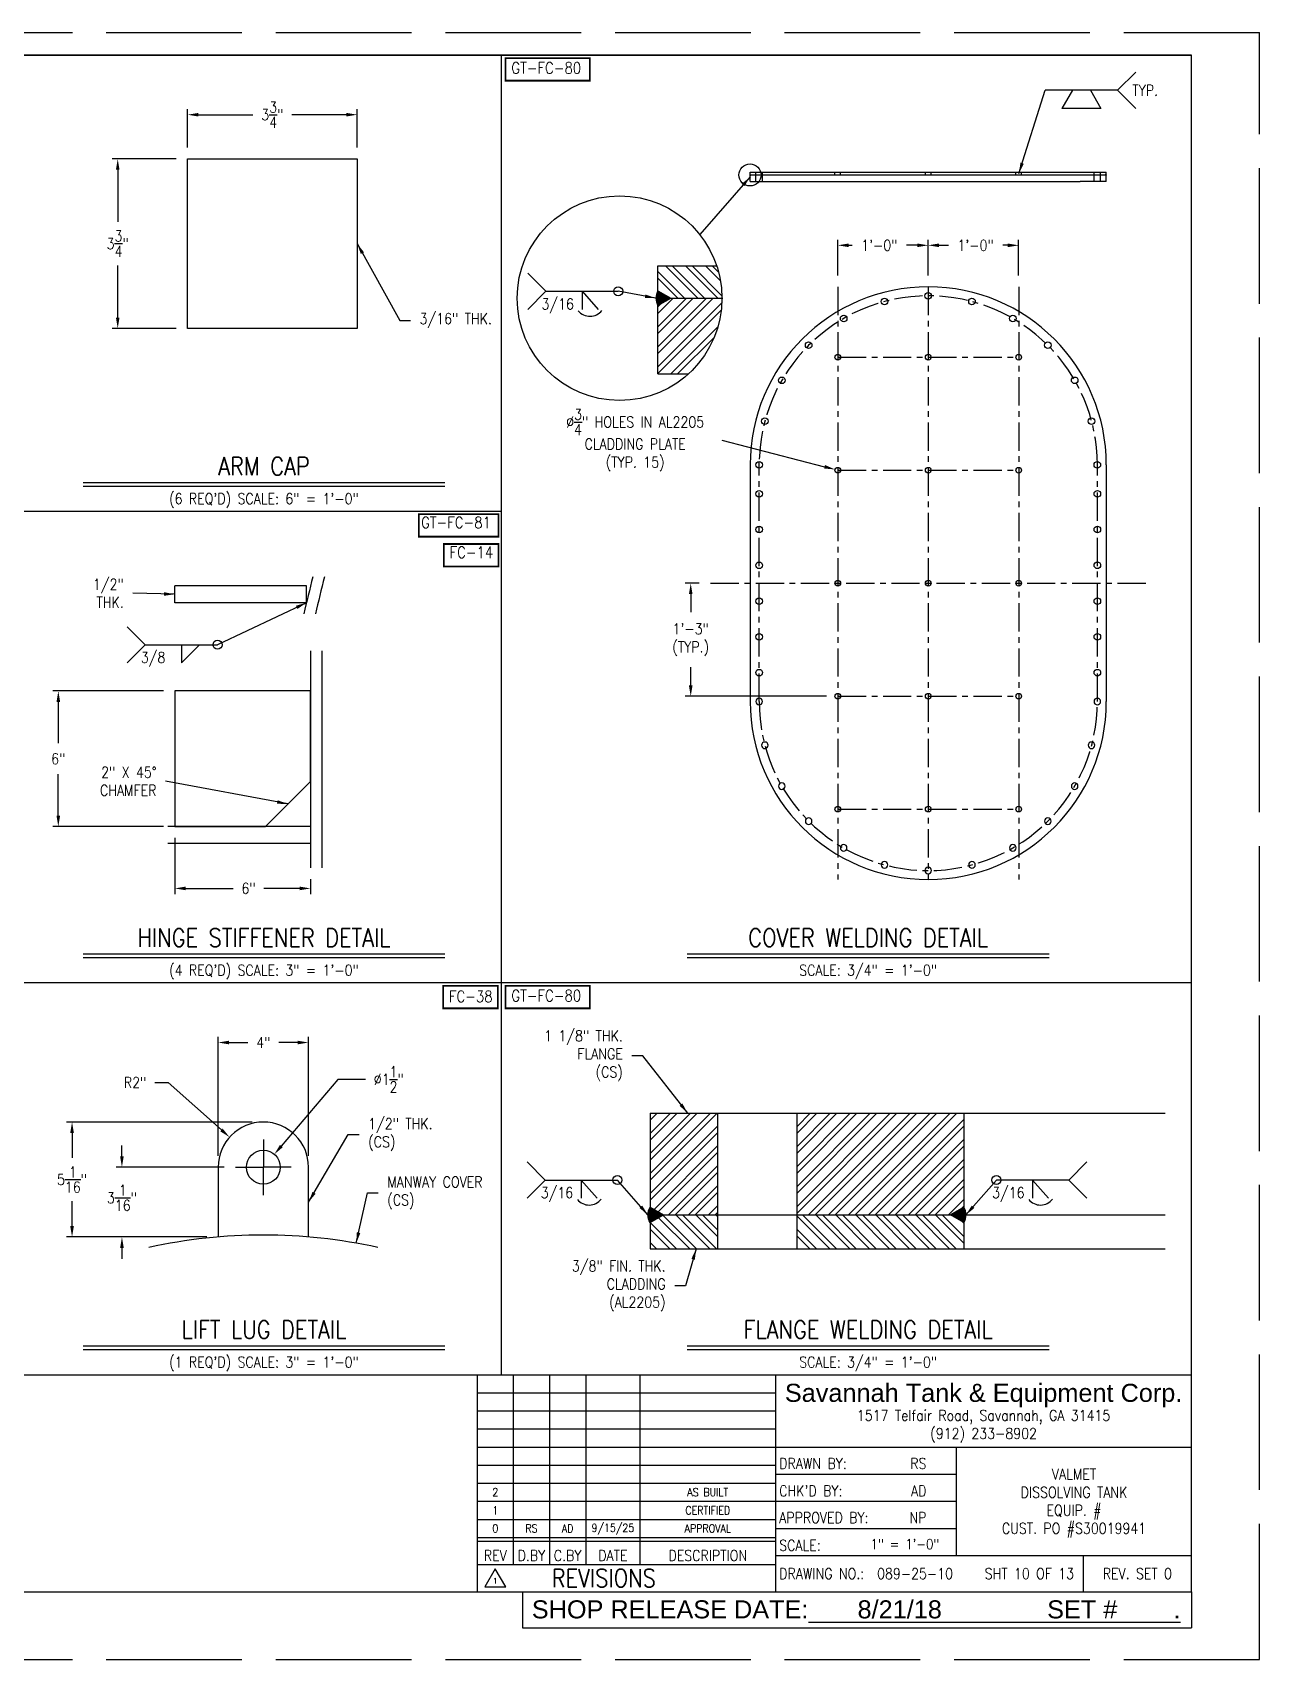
# Model space of a CAD drawing. Extents: x -189 to 279, y 9 to 246.
# Drawn here: x 116.2 to 279, y 9 to 225 of the extents above; entities that cross this region are included whole.
import ezdxf
from ezdxf.enums import TextEntityAlignment as Align

# ---------------------------------------------------------------- set-up
doc = ezdxf.new("R2010")
doc.units = 0
doc.header["$LTSCALE"] = 3
doc.header["$MEASUREMENT"] = 0
doc.header["$PDMODE"] = 33
doc.header["$PDSIZE"] = -0.5
doc.linetypes.add('AM_ISO02W050', pattern=[7.5, 6, -1.5])
doc.linetypes.add('CENTER', pattern=[2, 1.25, -0.25, 0.25, -0.25])
doc.layers.get('0').update_dxf_attribs({"linetype": 'CONTINUOUS'})
doc.layers.get('Defpoints').update_dxf_attribs({"linetype": 'CONTINUOUS'})
for name, color, linetype in [('ARM', 3, 'CONTINUOUS'), ('CENTER', 5, 'CENTER'), ('COVER', 3, 'CONTINUOUS'), ('DIM', 1, 'CONTINUOUS'), ('EXTERNALS', 3, 'CONTINUOUS'), ('FLG', 2, 'CONTINUOUS'), ('muoto', 4, 'CONTINUOUS'), ('NECK', 242, 'CONTINUOUS'), ('PIVOT', 30, 'CONTINUOUS'), ('SHELL', 40, 'CONTINUOUS'), ('SHOP TAG', 11, 'CONTINUOUS'), ('TEXT', 4, 'CONTINUOUS')]:
    doc.layers.add(name, color=color, linetype=linetype)
doc.styles.add('ROMANS', font='ROMANS.shx', dxfattribs={"width": 0.85, "height": 1.44})
doc.styles.get("Standard").update_dxf_attribs({"font": 'sanss___.ttf'})
doc.dimstyles.get("Standard").update_dxf_attribs({"dimtxt": 0.18, "dimasz": 0.18, "dimexe": 0.18, "dimexo": 0.0625, "dimgap": 0.09, "dimtad": 0, "dimtih": 1, "dimtoh": 1, "dimdec": 4, "dimzin": 0, "dimdsep": 46, "dimtxsty": 'Standard', "dimcen": 0.09, "dimadec": 0, "dimazin": 0, "dimtfac": 1, "dimtdec": 4, "dimtofl": 0, "dimtmove": 0, "dimatfit": 3, "dimfxl": 1, "dimtolj": 1, "dimtzin": 0, "dimarcsym": 0})

# ---------------------------------------------------------------- blocks, each defined once
blk = doc.blocks.new('*D75')
at = {"layer": 'Defpoints', "color": 0, "transparency": 16777216}
for p in [(159.28, 214.09), (136.78, 208.22), (159.28, 208.22)]:
    blk.add_point(p, dxfattribs=at)
at = {"layer": 'DIM', "color": 0, "lineweight": -2, "transparency": 16777216}
for p, q in [((136.78, 209.72), (136.78, 214.84)), ((138.22, 214.09), (145.46, 214.09)), ((157.84, 214.09), (150.6, 214.09)), ((159.28, 209.72), (159.28, 214.84))]:
    blk.add_line(p, q, dxfattribs=at)
at = {"layer": 'DIM', "color": 0, "transparency": 16777216}
for points in [[(138.22, 214.33), (138.22, 213.85), (136.78, 214.09)], [(157.84, 214.33), (157.84, 213.85), (159.28, 214.09)]]:
    blk.add_solid(points, dxfattribs=at)
at = {"layer": 'DIM', "color": 0, "transparency": 16777216, "insert": (148.03, 214.09), "char_height": 1.44, "attachment_point": 5, "style": 'ROMANS'}
blk.add_mtext('\\A1;3{\\H1x;\\S3/4;}"', dxfattribs=at)
blk = doc.blocks.new('*D76')
at = {"layer": 'Defpoints', "color": 0, "transparency": 16777216}
for p in [(136.78, 208.22), (127.51, 185.72), (136.78, 185.72)]:
    blk.add_point(p, dxfattribs=at)
at = {"layer": 'DIM', "color": 0, "lineweight": -2, "transparency": 16777216}
for p, q in [((135.28, 208.22), (126.76, 208.22)), ((127.51, 206.78), (127.51, 199.85)), ((127.51, 187.16), (127.51, 194.09)), ((135.28, 185.72), (126.76, 185.72))]:
    blk.add_line(p, q, dxfattribs=at)
at = {"layer": 'DIM', "color": 0, "transparency": 16777216}
for points in [[(127.27, 206.78), (127.75, 206.78), (127.51, 208.22)], [(127.27, 187.16), (127.75, 187.16), (127.51, 185.72)]]:
    blk.add_solid(points, dxfattribs=at)
at = {"layer": 'DIM', "color": 0, "transparency": 16777216, "insert": (127.51, 196.97), "char_height": 1.44, "attachment_point": 5, "style": 'ROMANS'}
blk.add_mtext('\\A1;3{\\H1x;\\S3/4;}"', dxfattribs=at)
blk = doc.blocks.new('*D90')
at = {"layer": 'Defpoints', "color": 0, "transparency": 16777216}
for p in [(135.1, 119.58), (153.1, 114.09), (153.1, 111.37)]:
    blk.add_point(p, dxfattribs=at)
at = {"layer": 'DIM', "color": 0, "lineweight": -2, "transparency": 16777216}
for p, q in [((135.1, 118.08), (135.1, 110.62)), ((153.1, 112.59), (153.1, 110.62)), ((136.54, 111.37), (142.85, 111.37)), ((151.66, 111.37), (146.88, 111.37))]:
    blk.add_line(p, q, dxfattribs=at)
at = {"layer": 'DIM', "color": 0, "transparency": 16777216}
for points in [[(136.54, 111.61), (136.54, 111.13), (135.1, 111.37)], [(151.66, 111.61), (151.66, 111.13), (153.1, 111.37)]]:
    blk.add_solid(points, dxfattribs=at)
at = {"layer": 'DIM', "color": 0, "transparency": 16777216, "insert": (144.87, 111.37), "char_height": 1.44, "attachment_point": 5, "style": 'ROMANS'}
blk.add_mtext('\\A1;6"', dxfattribs=at)
blk = doc.blocks.new('*D91')
at = {"layer": 'Defpoints', "color": 0, "transparency": 16777216}
for p in [(135.1, 137.58), (119.63, 119.58), (135.1, 119.58)]:
    blk.add_point(p, dxfattribs=at)
at = {"layer": 'DIM', "color": 0, "lineweight": -2, "transparency": 16777216}
for p, q in [((133.6, 137.58), (118.88, 137.58)), ((119.63, 136.14), (119.63, 130.64)), ((119.63, 121.02), (119.63, 126.52)), ((133.6, 119.58), (118.88, 119.58))]:
    blk.add_line(p, q, dxfattribs=at)
at = {"layer": 'DIM', "color": 0, "transparency": 16777216}
for points in [[(119.39, 136.14), (119.87, 136.14), (119.63, 137.58)], [(119.39, 121.02), (119.87, 121.02), (119.63, 119.58)]]:
    blk.add_solid(points, dxfattribs=at)
at = {"layer": 'DIM', "color": 0, "transparency": 16777216, "insert": (119.63, 128.58), "char_height": 1.44, "attachment_point": 5, "style": 'ROMANS'}
blk.add_mtext('\\A1;6"', dxfattribs=at)
blk = doc.blocks.new('*U120')
at = {"layer": 'COVER'}
blk.add_circle((0, 0), 0.438, dxfattribs=at)
blk = doc.blocks.new('*U121')
at = {"layer": 'COVER', "color": 0, "linetype": 'ByBlock', "lineweight": -2, "transparency": 16777216}
for p, rotation in [((-401.64, 371.43), 270.0000000000001), ((-407.45, 370.67), 285.0000000000001), ((-395.84, 370.67), 255.0000000000001), ((-412.86, 368.42), 300.0000000000001), ((-390.42, 368.42), 240.0000000000001), ((-417.51, 364.86), 314.9999999999999), ((-385.78, 364.86), 225.0000000000001), ((-421.07, 360.21), 329.9999999999999), ((-382.21, 360.21), 210.0000000000001), ((-423.32, 354.8), 344.9999999999999), ((-379.97, 354.8), 195.0000000000003), ((-379.21, 348.99), 180)]:
    blk.add_blockref('*U120', p, dxfattribs=dict(at, rotation=rotation))
blk.add_blockref('*U120', (-424.08, 348.99), dxfattribs=at)
blk = doc.blocks.new('*U122')
at = {"layer": 'COVER'}
blk.add_circle((0, 0), 0.438, dxfattribs=at)
blk = doc.blocks.new('*U123')
at = {"layer": 'COVER', "color": 0, "linetype": 'ByBlock', "lineweight": -2, "transparency": 16777216}
for p, rotation in [((-401.64, 371.43), 270.0000000000001), ((-407.45, 370.67), 285.0000000000001), ((-395.84, 370.67), 255.0000000000001), ((-412.86, 368.42), 300.0000000000001), ((-390.42, 368.42), 240.0000000000001), ((-417.51, 364.86), 314.9999999999999), ((-385.78, 364.86), 225.0000000000001), ((-421.07, 360.21), 329.9999999999999), ((-382.21, 360.21), 210.0000000000001), ((-423.32, 354.8), 344.9999999999999), ((-379.97, 354.8), 195.0000000000003), ((-379.21, 348.99), 180)]:
    blk.add_blockref('*U122', p, dxfattribs=dict(at, rotation=rotation))
blk.add_blockref('*U122', (-424.08, 348.99), dxfattribs=at)
blk = doc.blocks.new('*U125')
at = {"layer": 'COVER'}
blk.add_circle((0, 0), 0.375, dxfattribs=at)
blk = doc.blocks.new('*U126')
at = {"layer": 'CENTER', "color": 0, "linetype": 'ByBlock', "lineweight": -2, "transparency": 16777216}
for p in [(0, 0), (12, 0), (24, 0), (0, -15), (12, -15), (24, -15), (0, -30), (12, -30), (24, -30), (0, -45), (12, -45), (24, -45), (0, -60), (12, -60), (24, -60)]:
    blk.add_blockref('*U125', p, dxfattribs=at)
blk = doc.blocks.new('*D131')
at = {"layer": 'Defpoints', "color": 0, "transparency": 16777216}
for p in [(222.69, 166.99), (223.42, 166.8)]:
    blk.add_point(p, dxfattribs=at)
at = {"layer": 'DIM', "color": 0, "lineweight": -2, "transparency": 16777216}
blk.add_line((207.65, 170.89), (221.3, 167.35), dxfattribs=at)
at = {"layer": 'DIM', "color": 0, "transparency": 16777216}
blk.add_solid([(221.36, 167.58), (221.24, 167.12), (222.69, 166.99)], dxfattribs=at)
at = {"layer": 'DIM', "color": 0, "transparency": 16777216, "insert": (196.17, 170.89), "char_height": 1.44, "attachment_point": 5, "style": 'ROMANS'}
blk.add_mtext('\\A1;∅{\\H1x;\\S3/4;}" HOLES IN AL2205\\PCLADDING PLATE\\P(TYP. 15)', dxfattribs=at)
blk = doc.blocks.new('*D132')
at = {"layer": 'Defpoints', "color": 0, "transparency": 16777216}
for p in [(206.17, 151.89), (203.54, 136.89), (223.05, 136.89)]:
    blk.add_point(p, dxfattribs=at)
at = {"layer": 'DIM', "color": 0, "lineweight": -2, "transparency": 16777216}
for p, q in [((204.67, 151.89), (202.79, 151.89)), ((203.54, 150.45), (203.54, 148.03)), ((203.54, 138.33), (203.54, 140.76)), ((221.55, 136.89), (202.79, 136.89))]:
    blk.add_line(p, q, dxfattribs=at)
at = {"layer": 'DIM', "color": 0, "transparency": 16777216}
for points in [[(203.3, 150.45), (203.78, 150.45), (203.54, 151.89)], [(203.3, 138.33), (203.78, 138.33), (203.54, 136.89)]]:
    blk.add_solid(points, dxfattribs=at)
at = {"layer": 'DIM', "color": 0, "transparency": 16777216, "insert": (203.54, 144.39), "char_height": 1.44, "attachment_point": 5, "style": 'ROMANS'}
blk.add_mtext('\\A1;1\'-3"\\P(TYP.)', dxfattribs=at)
blk = doc.blocks.new('*D133')
at = {"layer": 'Defpoints', "color": 0, "transparency": 16777216}
for p in [(223.05, 196.75), (223.05, 191.24), (235.05, 191.24)]:
    blk.add_point(p, dxfattribs=at)
at = {"layer": 'DIM', "color": 0, "lineweight": -2, "transparency": 16777216}
for p, q in [((223.05, 192.74), (223.05, 197.5)), ((224.49, 196.75), (224.98, 196.75)), ((233.61, 196.75), (232.16, 196.75)), ((235.05, 192.74), (235.05, 197.5))]:
    blk.add_line(p, q, dxfattribs=at)
at = {"layer": 'DIM', "color": 0, "transparency": 16777216}
for points in [[(224.49, 196.99), (224.49, 196.51), (223.05, 196.75)], [(233.61, 196.99), (233.61, 196.51), (235.05, 196.75)]]:
    blk.add_solid(points, dxfattribs=at)
at = {"layer": 'DIM', "color": 0, "transparency": 16777216, "insert": (228.57, 196.75), "char_height": 1.44, "attachment_point": 5, "style": 'ROMANS'}
blk.add_mtext('\\A1;1\'-0"', dxfattribs=at)
blk = doc.blocks.new('*D134')
at = {"layer": 'Defpoints', "color": 0, "transparency": 16777216}
for p in [(247.05, 196.75), (235.05, 191.24), (247.05, 191.24)]:
    blk.add_point(p, dxfattribs=at)
at = {"layer": 'DIM', "color": 0, "lineweight": -2, "transparency": 16777216}
for p, q in [((235.05, 192.74), (235.05, 197.5)), ((236.49, 196.75), (237.75, 196.75)), ((245.61, 196.75), (244.93, 196.75)), ((247.05, 192.74), (247.05, 197.5))]:
    blk.add_line(p, q, dxfattribs=at)
at = {"layer": 'DIM', "color": 0, "transparency": 16777216}
for points in [[(236.49, 196.99), (236.49, 196.51), (235.05, 196.75)], [(245.61, 196.99), (245.61, 196.51), (247.05, 196.75)]]:
    blk.add_solid(points, dxfattribs=at)
at = {"layer": 'DIM', "color": 0, "transparency": 16777216, "insert": (241.34, 196.75), "char_height": 1.44, "attachment_point": 5, "style": 'ROMANS'}
blk.add_mtext('\\A1;1\'-0"', dxfattribs=at)
blk = doc.blocks.new('A$Cf12acc7c')
at = {"layer": 'DIM'}
h = blk.add_hatch(color=256, dxfattribs=at)
h.dxf.hatch_style = 1
h.paths.add_polyline_path([(0, -0.29, 0.278334), (0, -0.46)])
h = blk.add_hatch(color=256, dxfattribs=at)
h.dxf.hatch_style = 1
h.paths.add_polyline_path([(0, -0.29), (0, -0.375), (0.147, -0.375)])
h.paths.add_polyline_path([(0.147, -0.375), (0, -0.375), (0, -0.46)])
for p in [(0, -0.29), (0, -0.46)]:
    blk.add_line(p, (0.147, -0.375), dxfattribs=at)
blk.add_arc((0.141, -0.375), 0.164, 148.8926, 211.1074, dxfattribs=at)
blk = doc.blocks.new('*D146')
at = {"layer": 'Defpoints', "color": 0, "transparency": 16777216}
for p in [(152.83, 90.91), (140.83, 74.35), (152.83, 74.35)]:
    blk.add_point(p, dxfattribs=at)
at = {"layer": 'DIM', "color": 0, "lineweight": -2, "transparency": 16777216}
for p, q in [((140.83, 75.85), (140.83, 91.66)), ((142.27, 90.91), (144.79, 90.91)), ((151.39, 90.91), (148.88, 90.91)), ((152.83, 75.85), (152.83, 91.66))]:
    blk.add_line(p, q, dxfattribs=at)
at = {"layer": 'DIM', "color": 0, "transparency": 16777216}
for points in [[(142.27, 91.15), (142.27, 90.67), (140.83, 90.91)], [(151.39, 91.15), (151.39, 90.67), (152.83, 90.91)]]:
    blk.add_solid(points, dxfattribs=at)
at = {"layer": 'DIM', "color": 0, "transparency": 16777216, "insert": (146.83, 90.91), "char_height": 1.44, "attachment_point": 5, "style": 'ROMANS'}
blk.add_mtext('\\A1;4"', dxfattribs=at)
blk = doc.blocks.new('*D147')
at = {"layer": 'Defpoints', "color": 0, "transparency": 16777216}
for p in [(146.83, 80.35), (121.45, 65.09), (140.83, 65.09)]:
    blk.add_point(p, dxfattribs=at)
at = {"layer": 'DIM', "color": 0, "lineweight": -2, "transparency": 16777216}
for p, q in [((145.33, 80.35), (120.7, 80.35)), ((121.45, 78.91), (121.45, 75.6)), ((121.45, 66.53), (121.45, 69.84)), ((139.33, 65.09), (120.7, 65.09))]:
    blk.add_line(p, q, dxfattribs=at)
at = {"layer": 'DIM', "color": 0, "transparency": 16777216}
for points in [[(121.21, 78.91), (121.69, 78.91), (121.45, 80.35)], [(121.21, 66.53), (121.69, 66.53), (121.45, 65.09)]]:
    blk.add_solid(points, dxfattribs=at)
at = {"layer": 'DIM', "color": 0, "transparency": 16777216, "insert": (121.45, 72.72), "char_height": 1.44, "attachment_point": 5, "style": 'ROMANS'}
blk.add_mtext('\\A1;5{\\H1x;\\S1/16;}"', dxfattribs=at)
blk = doc.blocks.new('*D148')
at = {"layer": 'Defpoints', "color": 0, "transparency": 16777216}
for p in [(128.07, 74.35), (143.14, 74.35), (140.83, 65.09)]:
    blk.add_point(p, dxfattribs=at)
at = {"layer": 'DIM', "color": 0, "lineweight": -2, "transparency": 16777216}
for p, q in [((128.07, 75.79), (128.07, 77.23)), ((141.64, 74.35), (127.32, 74.35)), ((139.33, 65.09), (127.32, 65.09)), ((128.07, 63.65), (128.07, 62.21))]:
    blk.add_line(p, q, dxfattribs=at)
at = {"layer": 'DIM', "color": 0, "transparency": 16777216}
for points in [[(127.83, 75.79), (128.31, 75.79), (128.07, 74.35)], [(127.83, 63.65), (128.31, 63.65), (128.07, 65.09)]]:
    blk.add_solid(points, dxfattribs=at)
at = {"layer": 'DIM', "color": 0, "transparency": 16777216, "insert": (128.07, 70.29), "char_height": 1.44, "attachment_point": 5, "style": 'ROMANS'}
blk.add_mtext('\\A1;3{\\H1x;\\S1/16;}"', dxfattribs=at)
blk = doc.blocks.new('*D149')
at = {"layer": 'Defpoints', "color": 0, "transparency": 16777216}
for p in [(148.29, 76.06), (145.38, 72.63)]:
    blk.add_point(p, dxfattribs=at)
at = {"layer": 'DIM', "color": 0, "lineweight": -2, "transparency": 16777216}
for p, q in [((156.73, 86.02), (149.22, 77.16)), ((160.38, 86.02), (156.73, 86.02))]:
    blk.add_line(p, q, dxfattribs=at)
at = {"layer": 'DIM', "color": 0, "transparency": 16777216}
blk.add_solid([(149.04, 77.32), (149.4, 77.01), (148.29, 76.06)], dxfattribs=at)
at = {"layer": 'DIM', "color": 0, "transparency": 16777216, "insert": (163.48, 86.02), "char_height": 1.44, "attachment_point": 5, "style": 'ROMANS'}
blk.add_mtext('\\A1;∅1{\\H1x;\\S1/2;}"', dxfattribs=at)
blk = doc.blocks.new('*D150')
at = {"layer": 'Defpoints', "color": 0, "transparency": 16777216}
for p in [(142.35, 78.34), (146.83, 74.35)]:
    blk.add_point(p, dxfattribs=at)
at = {"layer": 'DIM', "color": 0, "lineweight": -2, "transparency": 16777216}
for p, q in [((132.44, 85.6), (134.2, 85.6)), ((134.2, 85.6), (141.28, 79.3))]:
    blk.add_line(p, q, dxfattribs=at)
at = {"layer": 'DIM', "color": 0, "transparency": 16777216}
blk.add_solid([(141.44, 79.48), (141.12, 79.12), (142.35, 78.34)], dxfattribs=at)
at = {"layer": 'DIM', "color": 0, "transparency": 16777216, "insert": (129.82, 85.6), "char_height": 1.44, "attachment_point": 5, "style": 'ROMANS'}
blk.add_mtext('\\A1;R2"', dxfattribs=at)

msp = doc.modelspace()

# ---------------------------------------------------------------- hatches: boundary and pattern name
at = {"layer": 'DIM'}
h = msp.add_hatch(color=256, dxfattribs=at)
h.dxf.hatch_style = 1
h.paths.add_polyline_path([(211.42941, 206.17369, 0.278334159), (211.42941, 206.004)])
h = msp.add_hatch(color=256, dxfattribs=at)
h.dxf.hatch_style = 1
h.paths.add_polyline_path([(211.42941, 206.17369), (211.42941, 206.08885), (211.57675, 206.08885)])
h.paths.add_polyline_path([(211.57675, 206.08885), (211.42941, 206.08885), (211.42941, 206.004)])
h = msp.add_hatch(color=256, dxfattribs=at)
h.dxf.hatch_style = 1
h.paths.add_polyline_path([(258.67941, 206.17369), (258.67941, 206.08885), (258.53206, 206.08885)])
h.paths.add_polyline_path([(258.53206, 206.08885), (258.67941, 206.08885), (258.67941, 206.004)])
h = msp.add_hatch(color=256, dxfattribs=at)
h.dxf.hatch_style = 1
h.paths.add_polyline_path([(258.67941, 206.17369, -0.278334159), (258.67941, 206.004)])
h = msp.add_hatch(dxfattribs=at)
h.set_pattern_fill('ANSI32', color=256, scale=5, angle=270)
h.paths.add_polyline_path([(206.98926, 194.03244), (199.1884, 194.03244), (199.1884, 190.70222), (200.87958, 189.72838), (207.68919, 189.72838, 0.080779153)])
h = msp.add_hatch(color=256, dxfattribs=at)
h.dxf.hatch_style = 1
h.paths.add_polyline_path([(199.1884, 190.70222, 0.278334159), (199.1884, 188.75454)])
h = msp.add_hatch(color=256, dxfattribs=at)
h.dxf.hatch_style = 1
h.paths.add_polyline_path([(199.1884, 190.70222), (199.1884, 189.72838), (200.87958, 189.72838)])
h.paths.add_polyline_path([(200.87958, 189.72838), (199.1884, 189.72838), (199.1884, 188.75454)])
h = msp.add_hatch(dxfattribs=at)
h.set_pattern_fill('ANSI32', color=256, scale=5)
h.paths.add_polyline_path([(207.68919, 189.72838), (200.87958, 189.72838), (199.1884, 188.75454), (199.1884, 179.68556), (203.25191, 179.68556, 0.211075432)])
h = msp.add_hatch(dxfattribs=at)
h.set_pattern_fill('ANSI32', color=256, scale=5)
h.paths.add_polyline_path([(207.14591, 81.51894), (198.14859, 81.51894), (198.14859, 69.03711), (199.91676, 68.01894), (207.14591, 68.01894)])
h.paths.add_polyline_path([(239.77359, 68.01894), (239.77359, 81.51894), (217.64591, 81.51894), (217.64591, 68.01894)])
h = msp.add_hatch(dxfattribs=at)
h.set_pattern_fill('ANSI32', color=256, scale=5, angle=270)
h.paths.add_polyline_path([(199.91676, 68.01894), (198.14859, 67.00077), (198.14859, 63.51894), (207.14591, 63.51894), (207.14591, 68.01894)])
h.paths.add_polyline_path([(217.64591, 68.01894), (217.64591, 63.51894), (239.77359, 63.51894), (239.77359, 68.01894)])

# ---------------------------------------------------------------- linework, layer by layer
for p, q in [((-6, 222), (270, 222)), ((270, 222), (18, 222)), ((178.42224, 46.8), (178.42224, 222)), ((270, 18), (270, 222)), ((178.42224, 161.42967), (114, 161.42967)), ((270, 98.8269), (114, 98.8269)), ((114, 46.8), (270, 46.8)), ((175.20871, 46.8), (175.20871, 18)), ((180.00871, 21.6), (180.00871, 46.8)), ((184.80871, 46.8), (184.80871, 21.6)), ((189.60871, 46.8), (189.60871, 21.6)), ((196.80871, 46.8), (196.80871, 21.6)), ((214.8, 46.8), (214.8, 18)), ((175.20871, 44.4), (214.8, 44.4)), ((175.20871, 42), (214.8, 42)), ((175.20871, 39.6), (214.8, 39.6)), ((175.20871, 37.2), (270, 37.2)), ((238.8, 22.8), (238.8, 37.2)), ((175.20871, 34.8), (214.8, 34.8)), ((214.8, 33.6), (238.8, 33.6)), ((175.20871, 32.4), (214.8, 32.4)), ((175.20871, 30), (238.8, 30)), ((175.20871, 27.6), (214.8, 27.6)), ((214.8, 26.4), (238.8, 26.4)), ((175.20871, 25.2), (214.8, 25.2)), ((175.20871, 24.72), (214.8, 24.72)), ((214.8, 22.8), (270, 22.8)), ((255.6, 22.8), (255.6, 18)), ((175.20871, 21.6), (214.8, 21.6)), ((-6, 18), (270, 18))]:
    msp.add_line(p, q)
at = {"layer": 'ARM'}
for p, q in [((136.78037, 208.22308), (159.28037, 208.22308)), ((136.78037, 185.72308), (136.78037, 208.22308)), ((159.28037, 208.22308), (159.28037, 185.72308)), ((159.28037, 185.72308), (136.78037, 185.72308))]:
    msp.add_line(p, q, dxfattribs=at)
at = {"layer": 'CENTER'}
for p, q in [((223.05441, 191.23557), (223.05441, 112.54807)), ((235.05441, 191.23557), (235.05441, 112.54807)), ((247.05441, 191.23557), (247.05441, 112.54807)), ((223.05441, 181.89182), (247.05441, 181.89182)), ((212.61691, 136.17307), (212.61691, 168.04807)), ((223.05441, 166.89182), (247.05441, 166.89182)), ((257.49191, 136.17307), (257.49191, 168.04807)), ((206.16663, 151.89182), (263.94218, 151.89182)), ((223.05441, 136.89182), (247.05441, 136.89182)), ((223.05441, 121.89182), (247.05441, 121.89182)), ((146.83335, 78.03891), (146.83335, 74.34862)), ((143.14306, 74.34862), (146.83335, 74.34862)), ((150.52363, 74.34862), (146.83335, 74.34862)), ((146.83335, 70.65834), (146.83335, 74.34862))]:
    msp.add_line(p, q, dxfattribs=at)
for centre, start, end in [((235.05441, 167.61057), 0, 180), ((235.05441, 136.17307), 180, 0)]:
    msp.add_arc(centre, 22.4375, start, end, dxfattribs=at)
at = {"layer": 'COVER'}
for p, q in [((212.17918, 205.21385), (212.17918, 206.46385)), ((213.05418, 205.21385), (213.05418, 206.46385)), ((257.05463, 205.21385), (257.05463, 206.46385)), ((257.92963, 205.21385), (257.92963, 206.46385)), ((211.42941, 167.61057), (211.42941, 136.17307)), ((258.67941, 167.61057), (258.67941, 136.17307)), ((207.14591, 63.51894), (207.14591, 81.51894)), ((217.64591, 63.51894), (217.64591, 81.51894))]:
    msp.add_line(p, q, dxfattribs=at)
for centre in [(212.61691, 163.76682), (257.49191, 163.76682), (212.61691, 159.01682), (257.49191, 159.01682), (212.61691, 154.26682), (257.49191, 154.26682), (212.61691, 149.51682), (257.49191, 149.51682), (212.61691, 144.76682), (257.49191, 144.76682), (212.61691, 140.01682), (257.49191, 140.01682)]:
    msp.add_circle(centre, 0.4375, dxfattribs=at)
for centre, radius, start, end in [((235.05441, 167.61057), 23.625, 0, 180), ((235.05441, 136.17307), 23.625, 180, 0), ((146.83335, -5.52638), 70.875, 77.6319868, 102.3680132)]:
    msp.add_arc(centre, radius, start, end, dxfattribs=at)
at = {"layer": 'Defpoints', "linetype": 'AM_ISO02W050'}
for p, q in [((-9, 225), (279, 225)), ((279, 9), (279, 225)), ((-9, 9), (279, 9))]:
    msp.add_line(p, q, dxfattribs=at)
at = {"layer": 'DIM'}
for p, q in [((262.57782, 219.73026), (260.17782, 217.33026)), ((260.17782, 217.33026), (250.57782, 217.33026)), ((254.17782, 217.33026), (252.79218, 214.93026)), ((256.57782, 217.33026), (257.96346, 214.93026)), ((262.57782, 214.93026), (260.17782, 217.33026)), ((257.96346, 214.93026), (252.79218, 214.93026)), ((211.42941, 206.17369), (211.57675, 206.08885)), ((211.42941, 206.004), (211.57675, 206.08885)), ((258.67941, 206.17369), (258.53206, 206.08885)), ((258.67941, 206.004), (258.53206, 206.08885)), ((184.31599, 190.64116), (181.91599, 193.04116)), ((184.31599, 190.64116), (181.91599, 188.24116)), ((184.31599, 190.64116), (193.91599, 190.64116)), ((189.11599, 190.64116), (189.11599, 188.24116)), ((189.11599, 190.64116), (191.24413, 188.24116)), ((199.1884, 190.70222), (200.87958, 189.72838)), ((199.1884, 188.75454), (200.87958, 189.72838)), ((122.91951, 165.26967), (170.91951, 165.26967)), ((122.91951, 164.78967), (170.91951, 164.78967)), ((131.15253, 143.71552), (128.75253, 146.11552)), ((131.15253, 143.71552), (128.75253, 141.31552)), ((131.15253, 143.71552), (140.75253, 143.71552)), ((135.95253, 143.71552), (135.95253, 141.31552)), ((135.95253, 141.31552), (138.35253, 143.71552)), ((122.91951, 102.6669), (170.91951, 102.6669)), ((122.91951, 102.1869), (170.91951, 102.1869)), ((203.08734, 102.6669), (251.08734, 102.6669)), ((203.08734, 102.1869), (251.08734, 102.1869)), ((184.21705, 72.64765), (181.81705, 75.04765)), ((253.70514, 72.64765), (256.10514, 75.04765)), ((184.21705, 72.64765), (181.81705, 70.24765)), ((184.21705, 72.64765), (193.81705, 72.64765)), ((189.01705, 72.64765), (189.01705, 70.24765)), ((189.01705, 72.64765), (191.14519, 70.24765)), ((253.70514, 72.64765), (244.10514, 72.64765)), ((248.90514, 72.64765), (248.90514, 70.24765)), ((248.90514, 72.64765), (251.03328, 70.24765)), ((253.70514, 72.64765), (256.10514, 70.24765)), ((122.91951, 50.64), (170.91951, 50.64)), ((122.91951, 50.16), (170.91951, 50.16)), ((203.08734, 50.64), (251.08734, 50.64)), ((203.08734, 50.16), (251.08734, 50.16))]:
    msp.add_line(p, q, dxfattribs=at)
for centre, radius in [((211.40579, 206.08885), 1.46197), ((194.10567, 189.72838), 13.58351), ((193.91599, 190.64116), 0.6), ((140.75253, 143.71552), 0.6), ((193.81705, 72.64765), 0.6), ((244.10514, 72.64765), 0.6)]:
    msp.add_circle(centre, radius, dxfattribs=at)
for centre, radius, start, end in [((211.57002, 206.08885), 0.16423, 148.892597, 211.107403), ((258.53879, 206.08885), 0.16423, 328.892597, 31.107403), ((200.80228, 189.72838), 1.88493, 148.892597, 211.107403), ((190.15879, 189.35119), 2.02252, 219.9204536, 321.7434824), ((190.05985, 71.35769), 2.02252, 219.9204536, 321.7434824), ((249.94794, 71.35769), 2.02252, 219.9204536, 321.7434824)]:
    msp.add_arc(centre, radius, start, end, dxfattribs=at)
at = {"layer": 'EXTERNALS'}
for p, q in [((135.10129, 149.29833), (135.10129, 151.54833)), ((152.55315, 151.54833), (135.10129, 151.54833)), ((152.55315, 149.29833), (152.55315, 151.54833)), ((152.55315, 149.29833), (135.10129, 149.29833)), ((135.10129, 137.57876), (135.10129, 119.57876)), ((153.10129, 137.57876), (135.10129, 137.57876)), ((153.10129, 125.57876), (153.10129, 137.57876)), ((147.10129, 119.57876), (153.10129, 125.57876)), ((135.10129, 119.57876), (147.10129, 119.57876)), ((140.83335, 74.34862), (140.83335, 65.0942)), ((152.83335, 65.0942), (152.83335, 74.34862))]:
    msp.add_line(p, q, dxfattribs=at)
msp.add_circle((146.83335, 74.34862), 2.25, dxfattribs=at)
msp.add_arc((146.83335, 74.34862), 6, 0, 180, dxfattribs=at)
at = {"layer": 'FLG'}
for p, q in [((211.42941, 205.21385), (211.42941, 206.46385)), ((211.42941, 205.21385), (214.89816, 205.21385)), ((214.89816, 205.21385), (255.21066, 205.21385)), ((258.67941, 205.21385), (255.21066, 205.21385)), ((258.67941, 205.21385), (258.67941, 206.46385)), ((199.1884, 179.68556), (199.1884, 194.03244)), ((199.1884, 194.03244), (206.98926, 194.03244)), ((199.1884, 189.72838), (207.79397, 189.72838)), ((199.1884, 179.68556), (203.25191, 179.68556)), ((198.14859, 81.51894), (239.77359, 81.51894)), ((198.14859, 81.51894), (198.14859, 63.51894)), ((239.77359, 81.51894), (239.77359, 63.51894)), ((198.14859, 68.01894), (239.77359, 68.01894))]:
    msp.add_line(p, q, dxfattribs=at)
at = {"layer": 'muoto'}
for p, q in [((211.42941, 206.46385), (258.67941, 206.46385)), ((211.42941, 206.46385), (258.67941, 206.46385)), ((211.42941, 206.08885), (258.67941, 206.08885)), ((222.67941, 206.08885), (222.67941, 206.46385)), ((223.42941, 206.08885), (223.42941, 206.46385)), ((234.67941, 206.08885), (234.67941, 206.46385)), ((235.42941, 206.08885), (235.42941, 206.46385)), ((246.67941, 206.08885), (246.67941, 206.46385)), ((247.42941, 206.08885), (247.42941, 206.46385)), ((198.14859, 63.51894), (266.48667, 63.51894))]:
    msp.add_line(p, q, dxfattribs=at)
at = {"layer": 'NECK'}
for p, q in [((239.77359, 81.51894), (266.48667, 81.51894)), ((239.77359, 68.01894), (266.48667, 68.01894))]:
    msp.add_line(p, q, dxfattribs=at)
at = {"layer": 'PIVOT'}
for p, q in [((153.10129, 119.57876), (134.15203, 119.57876)), ((153.10129, 117.32876), (134.15203, 117.32876))]:
    msp.add_line(p, q, dxfattribs=at)
at = {"layer": 'SHELL'}
for p, q in [((153.10129, 142.92762), (153.10129, 114.09054)), ((154.60129, 142.92762), (154.60129, 114.09054))]:
    msp.add_line(p, q, dxfattribs=at)
for radius, start, end in [(434.39233, 165.9948234, 166.6637356), (432.89233, 165.945299, 166.616667)]:
    msp.add_arc((574.87443, 47.60551), radius, start, end, dxfattribs=at)
at = {"layer": 'SHOP TAG'}
for p, q in [((181.2, 18), (181.2, 13.2)), ((270, 18), (270, 13.2)), ((181.2, 13.2), (270, 13.2))]:
    msp.add_line(p, q, dxfattribs=at)
at = {"layer": 'TEXT'}
for p, q in [((177.60871, 21.05037), (176.22307, 18.65037)), ((178.99436, 18.65037), (177.60871, 21.05037)), ((176.22307, 18.65037), (178.99436, 18.65037))]:
    msp.add_line(p, q, dxfattribs=at)
at = {"layer": 'TEXT', "const_width": 0.24}
for points in [[(178.97315, 221.59622), (178.97315, 218.61953), (190.16316, 218.61953), (190.16316, 221.59622)], [(167.45589, 161.04699), (167.45589, 158.0703), (178.04112, 158.0703), (178.04112, 161.04699)], [(170.77671, 157.08739), (170.77671, 154.1107), (178.04112, 154.1107), (178.04112, 157.08739)], [(170.69266, 98.42311), (170.69266, 95.44643), (177.95707, 95.44643), (177.95707, 98.42311)], [(178.97315, 98.42311), (178.97315, 95.44643), (190.16316, 95.44643), (190.16316, 98.42311)]]:
    msp.add_lwpolyline(points, close=True, dxfattribs=at)

# ---------------------------------------------------------------- block references
at = {"layer": 'CENTER'}
msp.add_blockref('*U126', (223.05441, 181.89182), dxfattribs=at)
at = {"layer": 'COVER'}
msp.add_blockref('*U121', (636.69731, -181.38185), dxfattribs=at)
at = {"layer": 'COVER', "xscale": -1, "rotation": 180}
msp.add_blockref('*U123', (636.69731, 485.16549), dxfattribs=at)
at = {"layer": 'DIM', "yscale": 12, "zscale": 12, "rotation": 180}
for p, xscale in [((198.14859, 63.51894), -12), ((239.77359, 63.51894), 12)]:
    msp.add_blockref('A$Cf12acc7c', p, dxfattribs=dict(at, xscale=xscale))

# ---------------------------------------------------------------- texts
at = {"layer": 'DIM', "style": 'ROMANS', "width": 0.85}
msp.add_text('TYP.', height=1.44, dxfattribs=at).set_placement((263.83941, 217.33026), align=Align.MIDDLE_CENTER)
for s, p in [('3/16', (183.73999, 188.24116)), ('3/8', (130.57653, 141.31552)), ('3/16', (183.64105, 70.24765)), ('3/16', (243.52914, 70.24765))]:
    msp.add_text(s, height=1.44, dxfattribs=at).set_placement(p)
for s, height, p in [('ARM CAP', 2.4, (146.91951, 166.22967)), ('(6 REQ\'D) SCALE: 6" = 1\'-0"', 1.44, (146.91951, 162.38967)), ('HINGE STIFFENER DETAIL', 2.4, (146.91951, 103.6269)), ('COVER WELDING DETAIL', 2.4, (227.08734, 103.6269)), ('(4 REQ\'D) SCALE: 3" = 1\'-0"', 1.44, (146.91951, 99.7869)), ('SCALE: 3/4" = 1\'-0"', 1.44, (227.08734, 99.7869)), ('LIFT LUG DETAIL', 2.4, (146.91951, 51.6)), ('FLANGE WELDING DETAIL', 2.4, (227.08734, 51.6)), ('(1 REQ\'D) SCALE: 3" = 1\'-0"', 1.44, (146.91951, 47.76)), ('SCALE: 3/4" = 1\'-0"', 1.44, (227.08734, 47.76))]:
    msp.add_text(s, height=height, dxfattribs=at).set_placement(p, align=Align.CENTER)
at = {"layer": 'DIM', "char_height": 1.44, "style": 'ROMANS'}
for s, insert, attachment_point in [('3/16" THK.', (167.56282, 186.77477), 4), ('1/2" \\PTHK.', (128.31475, 150.5514), 6), ('2" X 45°\\PCHAMFER', (132.65743, 125.58857), 6), ('1 1/8" THK.\\PFLANGE\\P(CS)', (194.53638, 89.1603), 6), ('1/2" THK.\\P(CS)', (160.74613, 78.68564), 4), ('MANWAY COVER\\P(CS)', (163.278, 70.95847), 4), ('3/8" FIN. THK.\\PCLADDING\\P(AL2205)', (200.21106, 58.60323), 6)]:
    msp.add_mtext(s, dxfattribs=dict(at, insert=insert, attachment_point=attachment_point))
at = {"layer": 'SHOP TAG'}
msp.add_text('SHOP RELEASE DATE:%%U       8/21/18               SET #        .', height=2.4, dxfattribs=at).set_placement((225.4933, 15.65225), align=Align.MIDDLE_CENTER)
at = {"layer": 'TEXT'}
msp.add_text('Savannah Tank & Equipment Corp.', height=2.4, dxfattribs=at).set_placement((242.4, 44.4), align=Align.MIDDLE_CENTER)
at = {"layer": 'TEXT', "style": 'ROMANS', "width": 0.85}
for s, height, p in [('1517 Telfair Road, Savannah, GA 31415', 1.44, (242.4, 41.4)), ('(912) 233-8902', 1.44, (242.4, 39)), ('VALMET', 1.44, (254.4, 33.6)), ('DISSOLVING TANK', 1.44, (254.4, 31.2)), ('EQUIP. #', 1.44, (254.4, 28.8)), ('CUST. PO #S30019941', 1.44, (254.4, 26.4)), ('1', 0.72, (177.60871, 19.45037)), ('REVISIONS', 2.4, (192.00871, 19.8)), ('REV. SET 0', 1.44, (262.8, 20.4))]:
    msp.add_text(s, height=height, dxfattribs=at).set_placement(p, align=Align.MIDDLE_CENTER)
for s, p in [('DRAWN BY:', (215.28, 35.02408)), ("CHK'D BY:", (215.28, 31.37976)), ('APPROVED BY:', (215.28, 27.82408)), ('SCALE:', (215.28, 24.15985)), ('SCALE:', (215.28, 24.15932)), ('DRAWING NO.:', (215.28, 20.4)), ('089-25-10', (228.26845, 20.4))]:
    msp.add_text(s, height=1.44, dxfattribs=at).set_placement(p, align=Align.MIDDLE_LEFT)
for s, height, p in [('RS', 1.44, (234.81797, 35.02408)), ('AD', 1.44, (234.81797, 31.37976)), ('NP', 1.44, (234.81797, 27.82408)), ('1" = 1\'-0"', 1.348985, (236.5341, 24.31606)), ('SHT 10 OF 13', 1.44, (254.39851, 20.4))]:
    msp.add_text(s, height=height, dxfattribs=at).set_placement(p, align=Align.MIDDLE_RIGHT)
for s, height, p in [('2', 1.08, (177.60871, 31.2)), ('AS BUILT', 1.08, (205.80436, 31.2)), ('1', 1.08, (177.60871, 28.8)), ('CERTIFIED', 1.08, (205.80436, 28.8)), ('0', 1.08, (177.60871, 26.4)), ('RS', 1.08, (182.40871, 26.4)), ('AD', 1.08, (187.20871, 26.4)), ('9/15/25', 1.08, (193.20871, 26.4)), ('APPROVAL', 1.08, (205.80436, 26.4)), ('REV', 1.44, (177.60871, 22.8)), ('D.BY', 1.44, (182.40871, 22.8)), ('C.BY', 1.44, (187.20871, 22.8)), ('DATE', 1.44, (193.20871, 22.8)), ('DESCRIPTION', 1.44, (205.80436, 22.8))]:
    msp.add_text(s, height=height, dxfattribs=at).set_placement(p, align=Align.MIDDLE)
at = {"layer": 'TEXT', "char_height": 1.512, "width": 29.2906667, "attachment_point": 1, "style": 'ROMANS'}
for s, insert in [('GT-FC-80', (179.74694, 221.05635)), ('GT-FC-81', (167.77111, 160.70689)), ('FC-14', (171.55049, 156.74729)), ('FC-38', (171.46645, 97.7823)), ('GT-FC-80', (179.74694, 97.88325))]:
    msp.add_mtext(s, dxfattribs=dict(at, insert=insert))

# ---------------------------------------------------------------- dimensions: what is measured, and where the dimension line sits
at = {"layer": 'DIM'}
for base, p1, p2, override, picture, middle in [((159.28037, 214.08627), (136.78037, 208.22308), (159.28037, 208.22308), {"dimscale": 12, "dimtxt": 1.44, "dimasz": 0.12, "dimexe": 0.0625, "dimexo": 0.125, "dimgap": 0.1, "dimlfac": 0.166667, "dimzin": 3, "dimlunit": 4, "dimpost": '\\X', "dimtxsty": 'ROMANS', "dimcen": 0}, '*D75', (148.03037, 214.08627)), ((152.83335, 90.90635), (140.83335, 74.34862), (152.83335, 74.34862), {"dimscale": 12, "dimtxt": 1.44, "dimasz": 0.12, "dimexe": 0.0625, "dimexo": 0.125, "dimgap": 0.1, "dimlfac": 0.333333, "dimzin": 3, "dimlunit": 4, "dimpost": '\\X', "dimtxsty": 'ROMANS', "dimcen": 0}, '*D146', (146.83335, 90.90635))]:
    dim = msp.add_linear_dim(base=base, p1=p1, p2=p2, dimstyle='Standard', override=override, dxfattribs=at)
    dim.commit()
    dim.dimension.update_dxf_attribs({"geometry": picture, "text_midpoint": middle})
for base, p1, p2, override, picture, middle in [((127.50565, 185.72308), (136.78037, 208.22308), (136.78037, 185.72308), {"dimscale": 12, "dimtxt": 1.44, "dimasz": 0.12, "dimexe": 0.0625, "dimexo": 0.125, "dimgap": 0.1, "dimlfac": 0.166667, "dimzin": 3, "dimlunit": 4, "dimpost": '\\X', "dimtxsty": 'ROMANS', "dimcen": 0}, '*D76', (127.50565, 196.97308)), ((121.45481, 65.0942), (146.83335, 80.34862), (140.83335, 65.0942), {"dimscale": 12, "dimtxt": 1.44, "dimasz": 0.12, "dimexe": 0.0625, "dimexo": 0.125, "dimgap": 0.1, "dimlfac": 0.333333, "dimzin": 3, "dimlunit": 4, "dimpost": '\\X', "dimtxsty": 'ROMANS', "dimcen": 0}, '*D147', (121.45481, 72.72141))]:
    dim = msp.add_linear_dim(base=base, p1=p1, p2=p2, angle=90, dimstyle='Standard', override=override, dxfattribs=at)
    dim.commit()
    dim.dimension.update_dxf_attribs({"geometry": picture, "text_midpoint": middle})
for base, p1, p2, override, picture, middle in [((223.05441, 196.74514), (235.05441, 191.23557), (223.05441, 191.23557), {"dimscale": 12, "dimtxt": 1.44, "dimasz": 0.12, "dimexe": 0.0625, "dimexo": 0.125, "dimgap": 0.1, "dimzin": 3, "dimlunit": 4, "dimpost": '\\X', "dimtxsty": 'ROMANS', "dimcen": 0}, '*D133', (228.57139, 196.74514)), ((247.05441, 196.74514), (235.05441, 191.23557), (247.05441, 191.23557), {"dimscale": 12, "dimtxt": 1.44, "dimasz": 0.12, "dimexe": 0.0625, "dimexo": 0.125, "dimgap": 0.1, "dimzin": 3, "dimlunit": 4, "dimpost": '\\X', "dimtxsty": 'ROMANS', "dimcen": 0}, '*D134', (241.33619, 196.74514)), ((153.10129, 111.37057), (135.10129, 119.57876), (153.10129, 114.09054), {"dimscale": 12, "dimtxt": 1.44, "dimasz": 0.12, "dimexe": 0.0625, "dimexo": 0.125, "dimgap": 0.1, "dimlfac": 0.333333, "dimzin": 3, "dimlunit": 4, "dimpost": '\\X', "dimtxsty": 'ROMANS', "dimcen": 0}, '*D90', (144.86645, 111.37057))]:
    dim = msp.add_linear_dim(base=base, p1=p1, p2=p2, dimstyle='Standard', override=override, dxfattribs=at)
    dim.commit()
    dim.dimension.update_dxf_attribs({"geometry": picture, "text_midpoint": middle, "dimtype": 160})
dim = msp.add_diameter_dim_2p(p1=(223.41738, 166.7976), p2=(222.69144, 166.98603), text='<> HOLES IN AL2205\\PCLADDING PLATE\\P(TYP. 15)', dimstyle='Standard', override={"dimscale": 12, "dimtxt": 1.44, "dimasz": 0.12, "dimexe": 0.0625, "dimexo": 0.125, "dimgap": 0.1, "dimzin": 3, "dimlunit": 4, "dimpost": '\\X', "dimtxsty": 'ROMANS', "dimcen": 0}, dxfattribs=at)
dim.commit()
dim.dimension.update_dxf_attribs({"geometry": '*D131', "text_midpoint": (207.65453, 170.88909), "dimtype": 163})
dim = msp.add_linear_dim(base=(203.53769, 136.89182), p1=(206.16663, 151.89182), p2=(223.05441, 136.89182), angle=90, text='<>\\P(TYP.)', dimstyle='Standard', override={"dimscale": 12, "dimtxt": 1.44, "dimasz": 0.12, "dimexe": 0.0625, "dimexo": 0.125, "dimgap": 0.1, "dimzin": 3, "dimlunit": 4, "dimpost": '\\X', "dimtxsty": 'ROMANS', "dimcen": 0}, dxfattribs=at)
dim.commit()
dim.dimension.update_dxf_attribs({"geometry": '*D132', "text_midpoint": (203.53769, 144.39182)})
for base, p1, p2, picture, middle in [((119.62663, 119.57876), (135.10129, 137.57876), (135.10129, 119.57876), '*D91', (119.62663, 128.57876)), ((128.07183, 74.34862), (140.83335, 65.0942), (143.14306, 74.34862), '*D148', (128.07183, 70.29077))]:
    dim = msp.add_linear_dim(base=base, p1=p1, p2=p2, angle=90, dimstyle='Standard', override={"dimscale": 12, "dimtxt": 1.44, "dimasz": 0.12, "dimexe": 0.0625, "dimexo": 0.125, "dimgap": 0.1, "dimlfac": 0.333333, "dimzin": 3, "dimlunit": 4, "dimpost": '\\X', "dimtxsty": 'ROMANS', "dimcen": 0}, dxfattribs=at)
    dim.commit()
    dim.dimension.update_dxf_attribs({"geometry": picture, "text_midpoint": middle, "dimtype": 160})
dim = msp.add_radius_dim(center=(146.83335, 74.34862), mpoint=(142.3529, 78.33931), dimstyle='Standard', override={"dimscale": 12, "dimtxt": 1.44, "dimasz": 0.12, "dimexe": 0.0625, "dimexo": 0.125, "dimgap": 0.1, "dimlfac": 0.333333, "dimzin": 3, "dimlunit": 4, "dimpost": '\\X', "dimtxsty": 'ROMANS', "dimcen": 0}, dxfattribs=at)
dim.commit()
dim.dimension.update_dxf_attribs({"geometry": '*D150', "text_midpoint": (129.81565, 85.59725), "dimtype": 164})
dim = msp.add_diameter_dim_2p(p1=(145.37849, 72.63226), p2=(148.2882, 76.06498), dimstyle='Standard', override={"dimscale": 12, "dimtxt": 1.44, "dimasz": 0.12, "dimexe": 0.0625, "dimexo": 0.125, "dimgap": 0.1, "dimlfac": 0.333333, "dimzin": 3, "dimlunit": 4, "dimpost": '\\X', "dimtxsty": 'ROMANS', "dimcen": 0}, dxfattribs=at)
dim.commit()
dim.dimension.update_dxf_attribs({"geometry": '*D149', "text_midpoint": (163.47732, 86.02198), "dimtype": 163})

# ---------------------------------------------------------------- leaders
for points in [[(247.07925, 206.27635), (250.57782, 217.33026)], [(211.42941, 205.83885), (204.73437, 198.18667)], [(198.91735, 189.72838), (193.91599, 190.64116)], [(152.55315, 149.29833), (140.75253, 143.71552)], [(197.8652, 68.01894), (193.81705, 72.64765)], [(240.05698, 68.01894), (244.10514, 72.64765)]]:
    msp.add_leader(points, dimstyle='Standard', override={"dimscale": 12, "dimtxt": 1.44, "dimasz": 0.12, "dimexe": 0.0625, "dimexo": 0.125, "dimgap": 0.1, "dimzin": 3, "dimlunit": 4, "dimpost": '\\X', "dimtxsty": 'ROMANS', "dimcen": 0}, dxfattribs=at)
at = {"layer": 'DIM', "annotation_type": 0, "has_hookline": 1}
for points, override, hookline_direction, text_width in [([(159.28037, 196.97308), (164.92282, 186.77477), (166.36282, 186.77477)], {"dimscale": 12, "dimtxt": 1.44, "dimasz": 0.12, "dimexe": 0.0625, "dimexo": 0.125, "dimgap": 0.1, "dimlfac": 0.166667, "dimzin": 3, "dimlunit": 4, "dimpost": '\\X', "dimtxsty": 'ROMANS', "dimcen": 0}, 0, 10.43314), ([(135.10129, 150.42333), (129.51475, 150.5514)], {"dimscale": 12, "dimtxt": 1.44, "dimasz": 0.12, "dimexe": 0.0625, "dimexo": 0.125, "dimgap": 0.1, "dimlfac": 0.25, "dimzin": 3, "dimlunit": 4, "dimpost": '\\X', "dimtxsty": 'ROMANS', "dimcen": 0}, 1, 3.96343), ([(150.10129, 122.57876), (133.85743, 125.58857)], {"dimscale": 12, "dimtxt": 1.44, "dimasz": 0.12, "dimexe": 0.0625, "dimexo": 0.125, "dimgap": 0.1, "dimlfac": 0.25, "dimzin": 3, "dimlunit": 4, "dimpost": '\\X', "dimtxsty": 'ROMANS', "dimcen": 0}, 1, 8.04343), ([(203.14201, 81.51894), (197.17638, 89.1603), (195.73638, 89.1603)], {"dimscale": 12, "dimtxt": 1.44, "dimasz": 0.12, "dimexe": 0.0625, "dimexo": 0.125, "dimgap": 0.1, "dimzin": 3, "dimlunit": 4, "dimpost": '\\X', "dimtxsty": 'ROMANS', "dimcen": 0}, 1, 11.48229), ([(152.83335, 69.72141), (158.10613, 78.68564), (159.54613, 78.68564)], {"dimscale": 12, "dimtxt": 1.44, "dimasz": 0.12, "dimexe": 0.0625, "dimexo": 0.125, "dimgap": 0.1, "dimzin": 3, "dimlunit": 4, "dimpost": '\\X', "dimtxsty": 'ROMANS', "dimcen": 0}, 0, 9.09257), ([(159.16206, 64.2681), (160.638, 70.95847), (162.078, 70.95847)], {"dimscale": 12, "dimtxt": 1.44, "dimasz": 0.12, "dimexe": 0.0625, "dimexo": 0.125, "dimgap": 0.1, "dimzin": 3, "dimlunit": 4, "dimpost": '\\X', "dimtxsty": 'ROMANS', "dimcen": 0}, 0, 13.93029), ([(204.25652, 63.51894), (202.85106, 58.60323), (201.41106, 58.60323)], {"dimscale": 12, "dimtxt": 1.44, "dimasz": 0.12, "dimexe": 0.0625, "dimexo": 0.125, "dimgap": 0.1, "dimzin": 3, "dimlunit": 4, "dimpost": '\\X', "dimtxsty": 'ROMANS', "dimcen": 0}, 1, 13.872)]:
    msp.add_leader(points, dimstyle='Standard', override=override, dxfattribs=dict(at, hookline_direction=hookline_direction, text_width=text_width))

doc.saveas('drawing.dxf')
